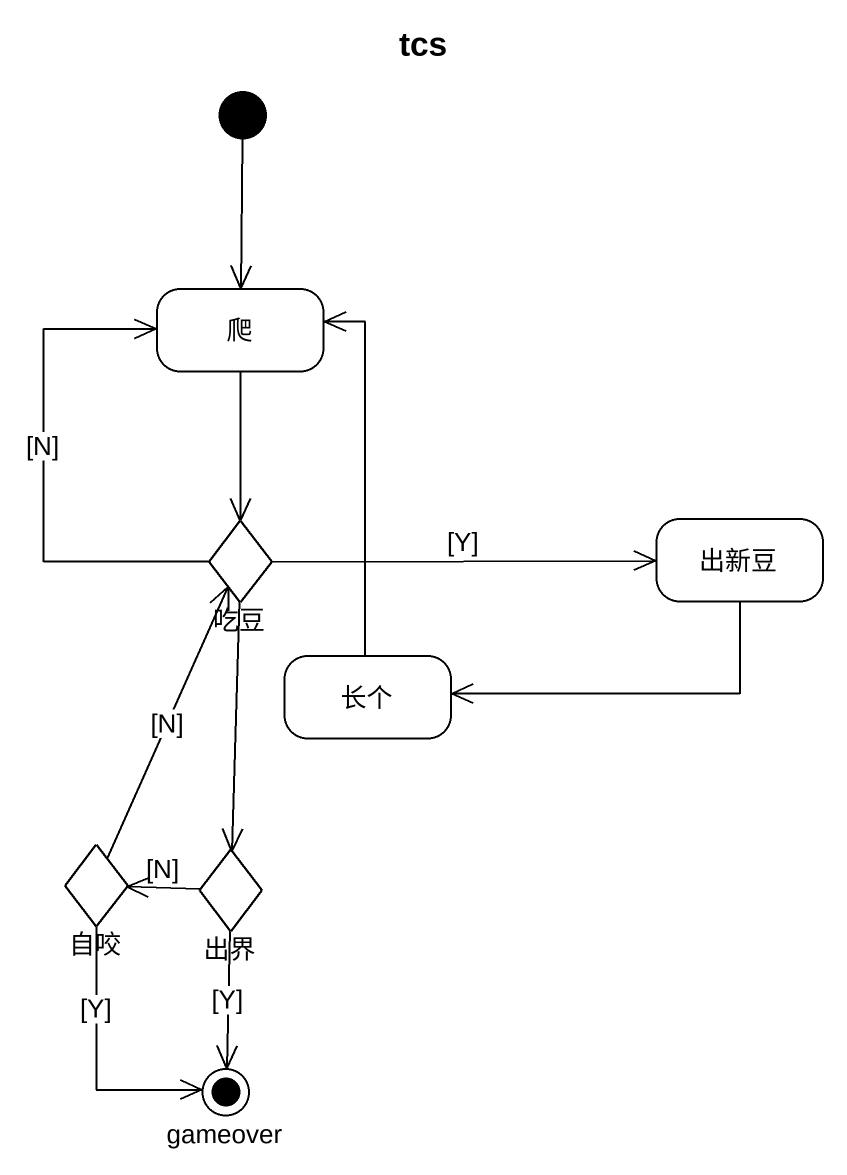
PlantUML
@startuml
title tcs
hide empty description
state 爬
state 吃豆 <<choice>>
state 出新豆
state 长个
state 自咬 <<choice>>
state 出界 <<choice>>
state gameover <<end>>
[*] --> 爬
爬 --> 吃豆
吃豆 -up-> 爬 : [N]
吃豆 -right-> 出新豆 : [Y]
吃豆 --> 出界
出新豆 -left-> 长个
长个 -up-> 爬
自咬 -up-> 吃豆 : [N]
自咬 --> gameover : [Y]
出界 -left-> 自咬 : [N]
出界 --> gameover : [Y]
@enduml
